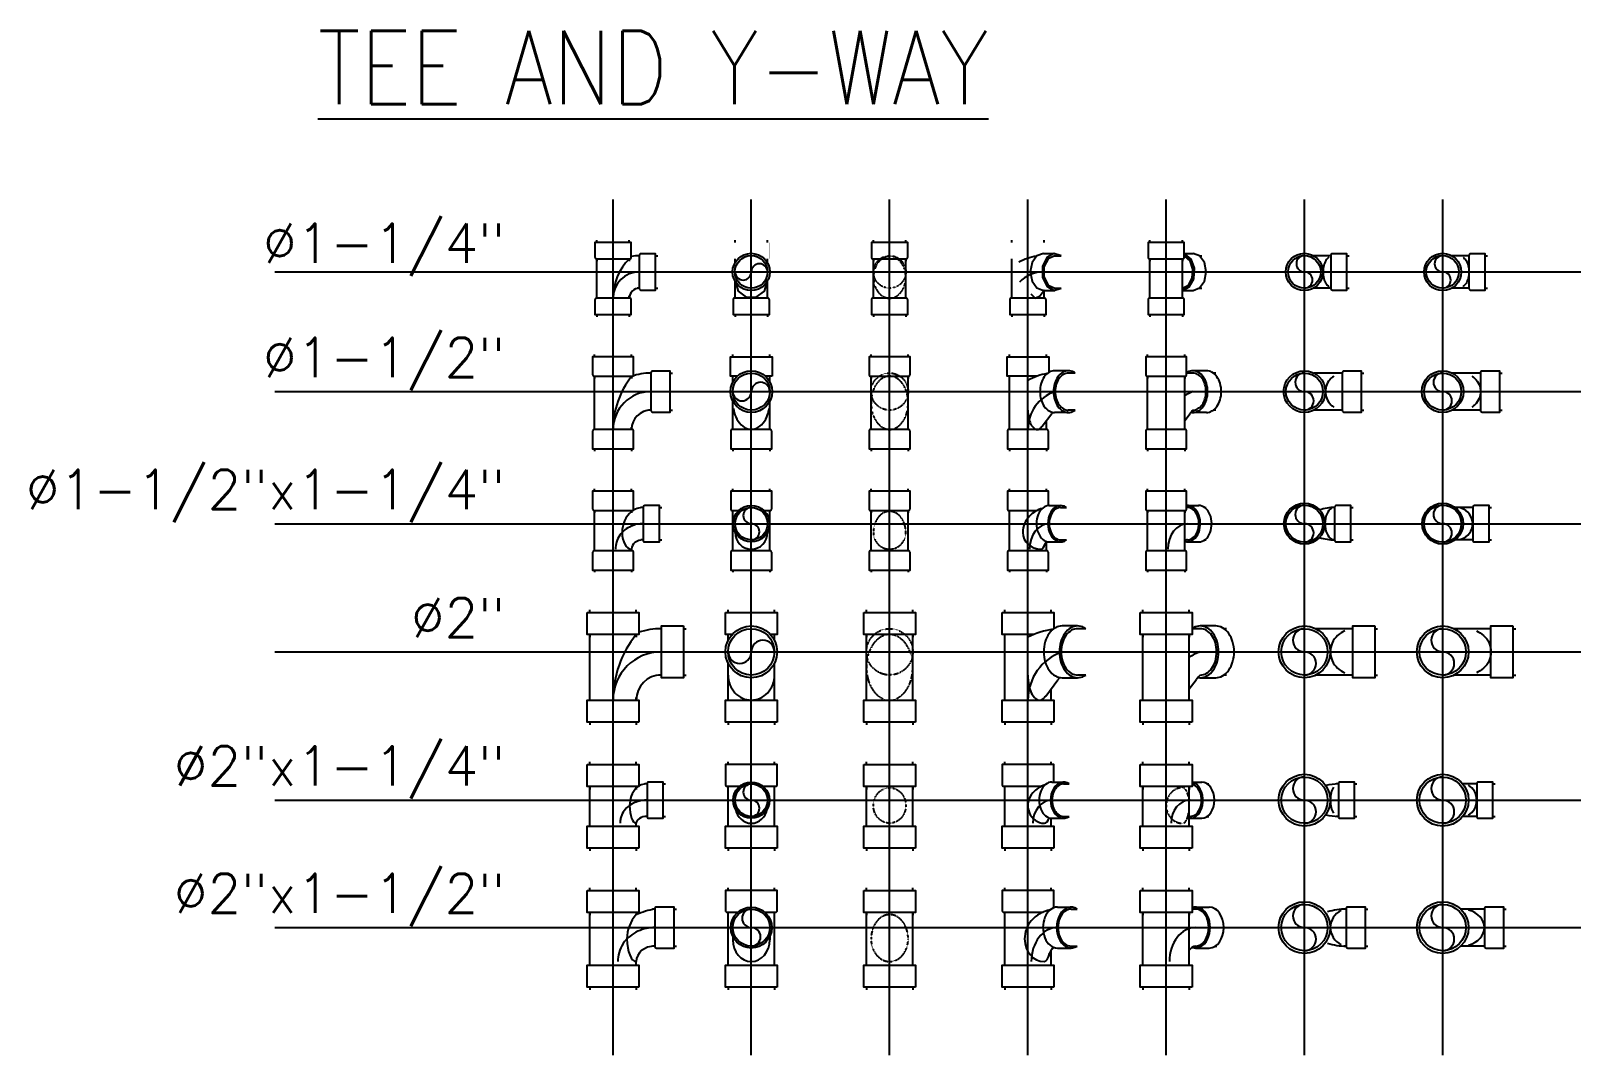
# Model space of a CAD drawing. Header units: inches. Extents: x 71 to 14885, y 6 to 9627.
# Drawn here: x 4373 to 6381, y 5722 to 7048 of the extents above; entities that cross this region are included whole.
import ezdxf
from ezdxf.enums import TextEntityAlignment as Align

# ---------------------------------------------------------------- set-up
doc = ezdxf.new("R2010")
doc.units = ezdxf.units.IN
doc.header["$MEASUREMENT"] = 0
doc.linetypes.add('HIDDEN2', pattern=[0.1875, 0.125, -0.0625])
doc.layers.add('PVC', color=3, linetype='Continuous')
doc.layers.add('TEXT', color=2, linetype='Continuous')
doc.styles.add('ROMANS', font='romans', dxfattribs={"width": 0.85, "height": 95})

# ---------------------------------------------------------------- blocks, each defined once
blk = doc.blocks.new('PVC114')
for p, q in [((-21, 21), (-24, 21)), ((0, 21), (3, 21)), ((-21, -21), (-24, -21)), ((0, -21), (3, -21))]:
    blk.add_line(p, q)
blk.add_lwpolyline([(-21, 21.5), (-21, -21.5, 0.414214), (-19, -23.5), (0, -23.5), (0, 23.5), (-19, 23.5, 0.414214)], format="xyb", close=True)
blk = doc.blocks.new('PTY114')
blk.add_line((-21, -34), (-21, 17))
for radius, end in [(55, 100.4757), (13, 180)]:
    blk.add_arc((34, -34), radius, 90, end)
at = {"color": 9}
for centre, radius, start in [((72.4, -34), 72.4, 135.2397), ((34, -34), 34, 90)]:
    blk.add_arc(centre, radius, start, 180, dxfattribs=at)
for p, rotation in [((0, 38), 90), ((0, -55), 270)]:
    blk.add_blockref('PVC114', p, dxfattribs=dict(rotation=rotation))
blk.add_blockref('PVC114', (55, 0))
blk = doc.blocks.new('PVC112')
for p, q in [((-25, 24), (-28, 24)), ((0, 24), (3, 24)), ((-25, -24), (-28, -24)), ((0, -24), (3, -24))]:
    blk.add_line(p, q)
blk.add_lwpolyline([(-25, 24.5), (-25, -24.5, 0.414214), (-23, -26.5), (0, -26.5), (0, 26.5), (-23, 26.5, 0.414214)], format="xyb", close=True)
blk = doc.blocks.new('PTY112')
for p, q in [((-24, -49), (-24, 20)), ((24, 19.6), (24, 20))]:
    blk.add_line(p, q)
for radius, end in [(73, 110.0272), (25, 180)]:
    blk.add_arc((49, -49), radius, 90, end)
at = {"color": 9}
for centre, radius, start in [((110, -49), 110, 141.4273), ((49, -49), 49, 90)]:
    blk.add_arc(centre, radius, start, 180, dxfattribs=at)
for p, rotation in [((0, 45), 90), ((0, -74), 270)]:
    blk.add_blockref('PVC112', p, dxfattribs=dict(rotation=rotation))
blk.add_blockref('PVC112', (74, 0))
blk = doc.blocks.new('PTY1214')
blk.add_line((-24, -35), (-24, 17))
blk.add_arc((39, -4), 25, 90, 126.8699)
at = {"color": 9}
blk.add_arc((48.4, -11.5), 36.7, 131.5302, 180, dxfattribs=at)
blk.add_ellipse((24, -11.5), major_axis=(0, -21.5), ratio=0.575978, start_param=-1.570796, end_param=0, dxfattribs=at)
blk.add_ellipse((39, -33), major_axis=(-15, 0), ratio=0.8, start_param=-1.570796, end_param=0)
blk.add_open_spline([(39, 0), (36.5, 0), (33.9, -0.2), (28.5, -1.3), (25.8, -2.2), (20.4, -4.6), (17.7, -6.2), (12.8, -10.1), (10.6, -12.4), (6.9, -17.7), (5.4, -20.7), (3.5, -26.8), (3, -30), (3, -33)], degree=3, knots=[-1.570796, -1.570796, -1.570796, -1.570796, -1.308997, -1.308997, -1.047198, -1.047198, -0.785398, -0.785398, -0.523599, -0.523599, -0.261799, -0.261799, 0, 0, 0, 0], dxfattribs=at)
for p, rotation in [((0, 42), 90), ((0, -60), 270)]:
    blk.add_blockref('PVC112', p, dxfattribs=dict(rotation=rotation))
blk.add_blockref('PVC114', (60, 0))
blk = doc.blocks.new('PVC2')
for p, q in [((-28.5, 30), (-32, 30)), ((0, 30), (3.5, 30)), ((-28.5, -30), (-32, -30)), ((0, -30), (3.5, -30))]:
    blk.add_line(p, q)
blk.add_lwpolyline([(0, 33.5), (0, -33.5), (-28.5, -33.5), (-28.5, 33.5)], close=True)
blk = doc.blocks.new('PTY2')
blk.add_line((-30, -62.5), (-30, 22.5))
at = {"color": 9}
for centre, radius, start in [((135.4, -62.5), 135.4, 141.1199), ((62.5, -62.5), 62.5, 90)]:
    blk.add_arc(centre, radius, start, 180, dxfattribs=at)
for radius, end in [(92.5, 108.2711), (32.5, 180)]:
    blk.add_arc((62.5, -62.5), radius, 90, end)
for p, rotation in [((0, 51), 90), ((0, -91), 270)]:
    blk.add_blockref('PVC2', p, dxfattribs=dict(rotation=rotation))
blk.add_blockref('PVC2', (91, 0))
blk = doc.blocks.new('PTY2114')
for p, q in [((-30, -33.5), (-30, 17.5)), ((30, -34), (30, -30))]:
    blk.add_line(p, q)
blk.add_arc((44, -1.1), 22.1, 90, 129.3076)
at = {"color": 9}
blk.add_arc((56.2, -6.9), 34.8, 138.8818, 180, dxfattribs=at)
blk.add_ellipse((30, -6.9), major_axis=(0, -23.1), ratio=0.370679, start_param=-1.570796, end_param=0, dxfattribs=at)
blk.add_ellipse((44, -30), major_axis=(-14, 0), ratio=0.642857, start_param=-1.570796, end_param=0)
blk.add_open_spline([(44, 0), (41.8, 0), (39.6, -0.2), (34.9, -0.9), (32.5, -1.5), (27.6, -3.3), (25.1, -4.4), (20.4, -7.5), (18, -9.4), (13.9, -14.2), (12.1, -17), (10.3, -21.7), (9.8, -23.4), (9.2, -26.7), (9, -28.4), (9, -30)], degree=3, knots=[-1.570796, -1.570796, -1.570796, -1.570796, -1.308997, -1.308997, -1.047198, -1.047198, -0.785398, -0.785398, -0.523599, -0.523599, -0.261799, -0.261799, -0.1309, -0.1309, 0, 0, 0, 0], dxfattribs=at)
for p, rotation in [((0, 46), 90), ((0, -62), 270)]:
    blk.add_blockref('PVC2', p, dxfattribs=dict(rotation=rotation))
blk.add_blockref('PVC114', (65, 0))
blk = doc.blocks.new('PTY2112')
for p, q in [((-30, -48.5), (-30, 19.5)), ((30, -49), (30, -44))]:
    blk.add_line(p, q)
blk.add_arc((73.3, -83.3), 109, 100.2005, 113.4081)
at = {"color": 9}
blk.add_arc((65.6, -14.8), 47.6, 138.3922, 180, dxfattribs=at)
blk.add_ellipse((30, -14.8), major_axis=(0, -29.2), ratio=0.411406, start_param=-1.570796, end_param=0, dxfattribs=at)
blk.add_ellipse((54, -44), major_axis=(-24, 0), ratio=0.833333, start_param=-1.570796, end_param=0)
blk.add_open_spline([(54, 0), (50.5, 0), (46.9, -0.3), (39.5, -1.9), (35.8, -3.1), (28.4, -6.5), (24.9, -8.7), (18.4, -14.1), (15.5, -17.3), (10.8, -24.4), (8.9, -28.2), (6.6, -36.1), (6, -40.2), (6, -44)], degree=3, knots=[-1.570796, -1.570796, -1.570796, -1.570796, -1.308997, -1.308997, -1.047198, -1.047198, -0.785398, -0.785398, -0.523599, -0.523599, -0.261799, -0.261799, 0, 0, 0, 0], dxfattribs=at)
for p, rotation in [((0, 48), 90), ((0, -77), 270)]:
    blk.add_blockref('PVC2', p, dxfattribs=dict(rotation=rotation))
blk.add_blockref('PVC112', (79, 0))
blk = doc.blocks.new('PTY114A')
for p, q in [((-21, 38), (-21, 41)), ((21, 38), (21, 41)), ((-21, 11.9), (-21, 17)), ((21, 11.6), (21, 17)), ((-21, -34), (-21, -11.9)), ((21, -34), (21, -11.6))]:
    blk.add_line(p, q)
at = {"const_width": 0.01}
for points in [[(24, 38), (-24, 38), (-24, 17), (-17.1, 17)], [(17, 17), (24, 17), (24, 38)]]:
    blk.add_lwpolyline(points, dxfattribs=at)
at = {"color": 9, "linetype": 'Continuous'}
blk.add_polyline3d([(-21, -11.9, 0), (-17, -24.9, 0), (-6.5, -32.9, 0), (6.5, -32.9, 0), (17, -24.9, 0), (21, -11.9, 0)], dxfattribs=at)
blk.add_circle((-0.1, 0), 24.1)
at = {"color": 9}
blk.add_circle((-0.1, 0), 21.1, dxfattribs=at)
for centre, start, end in [((10.5, 0), 0, 180), ((-10.5, 0), 180, 360)]:
    blk.add_arc(centre, 10.5, start, end, dxfattribs=at)
at = {"rotation": 270}
blk.add_blockref('PVC114', (0, -55), dxfattribs=at)
blk = doc.blocks.new('PTY114B')
for p, q in [((-21, -34), (-21, 17)), ((21, -34), (21, 17))]:
    blk.add_line(p, q)
at = {"color": 9, "linetype": 'HIDDEN2', "elevation": 10}
blk.add_lwpolyline([(0, -34, 0.123115), (7.7, -32.1, 0.105515), (14.8, -26.1, 0.087492), (19.3, -17.6, 0.077962), (21, -7, 0.077962), (19.3, 3.7, 0.087492), (14.8, 12.2, 0.105515), (7.7, 18.1, 0.123115), (0, 20.1, 0.123115), (-7.7, 18.1, 0.105515), (-14.8, 12.2, 0.087492), (-19.3, 3.7, 0.077962), (-21, -7, 0.077962), (-19.3, -17.6, 0.087492), (-14.8, -26.1, 0.105515), (-7.7, -32.1, 0.123115)], format="xyb", close=True, dxfattribs=at)
at = {"color": 9, "linetype": 'HIDDEN2'}
blk.add_circle((0, 0), 21, dxfattribs=at)
for p, rotation in [((0, 38), 90), ((0, -55), 270)]:
    blk.add_blockref('PVC114', p, dxfattribs=dict(rotation=rotation))
blk = doc.blocks.new('PTY114C')
for p, q in [((-21, 38), (-21, 41)), ((21, 38), (21, 41)), ((20.1, 24), (34.9, 24)), ((34.9, 21), (43.2, 21)), ((-21, -34), (-21, 17)), ((21, -24), (15.7, -30.9)), ((21, -24), (20.1, -24)), ((20.1, -24), (34.9, -24)), ((21, -34), (21, -24)), ((34.9, -21), (43.2, -21))]:
    blk.add_line(p, q)
at = {"const_width": 0.01}
for points in [[(24, 38), (-24, 38), (-24, 17), (-2.2, 17)], [(24, 24), (24, 38)]]:
    blk.add_lwpolyline(points, dxfattribs=at)
at = {"linetype": 'Continuous'}
for points in [[(20.1, 24, 0), (11.6, 20.8, 0), (5.4, 12, 0), (3.1, 0, 0), (5.4, -12, 0), (11.6, -20.8, 0), (20.1, -24, 0)], [(43.2, 21, 0), (33.5, 23.9, 0), (24.3, 18.6, 0), (18.7, 7, 0), (18.7, -7, 0), (24.3, -18.6, 0), (33.5, -23.9, 0), (43.2, -21, 0)]]:
    blk.add_polyline3d(points, dxfattribs=at)
at = {"color": 9, "linetype": 'Continuous'}
for points in [[(34.9, 21, 0), (26.2, 17, 0), (20.8, 6.5, 0), (20.8, -6.5, 0), (26.2, -17, 0), (34.9, -21, 0)], [(3.7, -28.3, 0), (9.5, -33.9, 0), (15.7, -30.9, 0)]]:
    blk.add_polyline3d(points, dxfattribs=at)
blk.add_arc((20.1, -43), 64, 98.0592, 119.8061)
at = {"color": 9}
blk.add_arc((20.1, -43), 43, 90, 136.3233, dxfattribs=at)
at = {"rotation": 270}
blk.add_blockref('PVC114', (0, -55), dxfattribs=at)
blk = doc.blocks.new('PTY114D')
for p, q in [((24, 24), (34.9, 24)), ((43.2, 21), (46.2, 21)), ((-21, -34), (-21, 17)), ((21, -34), (21, 17)), ((21, -24), (34.9, -24)), ((43.2, -21), (46.2, -21))]:
    blk.add_line(p, q)
at = {"linetype": 'Continuous'}
for points in [[(21, -24, 0), (30, -19.5, 0), (35.9, -8.8, 0), (36.7, 4.7, 0), (32.3, 16.7, 0), (24, 23.4, 0)], [(34.9, -24, 0), (43.4, -20.8, 0), (49.6, -12, 0), (51.9, 0, 0), (49.6, 12, 0), (43.4, 20.8, 0), (34.9, 24, 0)]]:
    blk.add_polyline3d(points, dxfattribs=at)
at = {"color": 9, "linetype": 'Continuous'}
blk.add_polyline3d([(21, -21, 0), (28.8, -17, 0), (33.9, -7.9, 0), (34.7, 3.7, 0), (31, 14.2, 0), (24, 20.3, 0)], dxfattribs=at)
for p, rotation in [((0, 38), 90), ((0, -55), 270)]:
    blk.add_blockref('PVC114', p, dxfattribs=dict(rotation=rotation))
blk = doc.blocks.new('PTY114E')
for p, q in [((-21, -34), (-21, -11.7)), ((21, -34), (21, -11.7))]:
    blk.add_line(p, q)
at = {"color": 9}
blk.add_lwpolyline([(19.1, -31.7, 0.093554), (14.8, -27.8, 0.07597), (8.4, -25.1, 0.062835), (0, -24, 0.062835), (-8.4, -25.1, 0.07597), (-14.8, -27.8, 0.093554), (-19.1, -31.7, 0.148501)], format="xyb", dxfattribs=at)
blk.add_circle((0, 0.1), 24.1)
blk.add_circle((0, 0.1), 21.1, dxfattribs=at)
for centre, start, end in [((10.5, 0), 0, 180), ((-10.5, 0), 180, 0)]:
    blk.add_arc(centre, 10.5, start, end, dxfattribs=at)
at = {"rotation": 270}
blk.add_blockref('PVC114', (0, -55), dxfattribs=at)
blk = doc.blocks.new('PTY114F')
for p, q in [((-21, -34), (-21, -11.7)), ((21, -34), (21, -11.7))]:
    blk.add_line(p, q)
at = {"color": 9}
blk.add_lwpolyline([(19.1, -26.3, -0.093554), (14.8, -30.2, -0.07597), (8.4, -32.9, -0.062835), (0, -34, -0.062835), (-8.4, -32.9, -0.07597), (-14.8, -30.2, -0.093554), (-19.1, -26.3, -0.148501)], format="xyb", dxfattribs=at)
blk.add_circle((0, 0.1), 24.1)
blk.add_circle((0, 0.1), 21.1, dxfattribs=at)
for centre, start, end in [((10.5, 0), 0, 180), ((-10.5, 0), 180, 0)]:
    blk.add_arc(centre, 10.5, start, end, dxfattribs=at)
at = {"rotation": 270}
blk.add_blockref('PVC114', (0, -55), dxfattribs=at)
blk = doc.blocks.new('PTY112A')
for p, q in [((-24, 45), (-24, 48)), ((24, 45), (24, 48)), ((-24, 12.4), (-24, 20)), ((24, 12.4), (24, 20)), ((24, 19.6), (24, 20)), ((-24, -49), (-24, -12.4)), ((24, -49), (24, -12.4))]:
    blk.add_line(p, q)
for points in [[(-18.1, 20), (-27, 20), (-27, 45), (27, 45), (27, 20)], [(27, 20), (18.1, 20)]]:
    blk.add_lwpolyline(points)
at = {"color": 9}
blk.add_lwpolyline([(-23.2, -21.7, 0.024099), (-22.1, -27, 0.078915), (-17, -38.3, 0.107162), (-8.6, -46.5, 0.141882), (0, -49, 0.141882), (8.6, -46.5, 0.107162), (17, -38.3, 0.078915), (22.1, -27, 0.024099), (23.2, -21.7, 0.066348)], format="xyb", dxfattribs=at)
blk.add_circle((0, 0), 27)
blk.add_circle((0, 0), 24, dxfattribs=at)
for centre, start, end in [((-12, 0), 180, 0), ((12, 0), 0, 180)]:
    blk.add_arc(centre, 12, start, end, dxfattribs=at)
at = {"rotation": 270}
blk.add_blockref('PVC112', (0, -74), dxfattribs=at)
blk = doc.blocks.new('PTY112B')
for p, q in [((-24, -49), (-24, 20)), ((24, -49), (24, 20)), ((24, 19.6), (24, 20))]:
    blk.add_line(p, q)
at = {"color": 9, "linetype": 'HIDDEN2'}
blk.add_lwpolyline([(-24, -14.5, 0.070252), (-22.1, -28.2, 0.081996), (-17, -38.9, 0.106889), (-8.7, -46.6, 0.135076), (0, -49, 0.135076), (8.7, -46.6, 0.106889), (17, -38.9, 0.081996), (22.1, -28.2, 0.070252), (24, -14.5, 0.070252), (22.1, -0.8, 0.081996), (17, 9.9, 0.106889), (8.7, 17.6, 0.135076), (0, 20, 0.135076), (-8.7, 17.6, 0.106889), (-17, 9.9, 0.081996), (-22.1, -0.8, 0.070252)], format="xyb", close=True, dxfattribs=at)
blk.add_circle((0, 0), 24, dxfattribs=at)
for p, rotation in [((0, 45), 90), ((0, -74), 270)]:
    blk.add_blockref('PVC112', p, dxfattribs=dict(rotation=rotation))
blk = doc.blocks.new('PTY112D')
for p, q in [((52.3, 27), (34.6, 27)), ((64.3, 24), (61, 24)), ((-24, -49), (-24, 20)), ((24, -49), (24, 20)), ((24, -37.5), (30.9, -28.3)), ((52.3, -27), (34.6, -27)), ((64.3, -24), (61, -24))]:
    blk.add_line(p, q)
for points in [[(34.6, -27, 0.133256), (41.6, -25.1, 0.106756), (48.1, -19.1, 0.082828), (52.2, -10.7, 0.071352), (53.7, 0, 0.071352), (52.2, 10.7, 0.082828), (48.1, 19.1, 0.106756), (41.6, 25.1, 0.133256), (34.6, 27, 0.133256), (27.7, 25.1, 0.009919), (27, 24.7, 0.082828)], [(52.3, -27, 0.133256), (59.3, -25.1, 0.106756), (65.8, -19.1, 0.082828), (69.9, -10.7, 0.071352), (71.4, 0, 0.071352), (69.9, 10.7, 0.082828), (65.8, 19.1, 0.106756), (59.3, 25.1, 0.133256), (52.3, 27, 0.133256)], [(32.1, -26.8, 0.047197), (34.6, -27, 0.133256)]]:
    blk.add_lwpolyline(points, format="xyb")
at = {"color": 9}
blk.add_lwpolyline([(34.6, -24, 0.133256), (40.8, -22.3, 0.106756), (46.6, -17, 0.082828), (50.3, -9.5, 0.071352), (51.6, 0, 0.071352), (50.3, 9.5, 0.082828), (46.6, 17, 0.106756), (40.8, 22.3, 0.133256), (34.6, 24, 0.133256)], format="xyb", dxfattribs=at)
at = {"color": 7}
blk.add_arc((34.6, -42.1), 66.1, 90, 96.6426, dxfattribs=at)
at = {"color": 9}
blk.add_arc((52, -49), 52, 109.4712, 122.5623, dxfattribs=at)
blk.add_arc((58.7, -49), 34.7, 133.8588, 143.3333)
for p, rotation in [((0, 45), 90), ((0, -74), 270)]:
    blk.add_blockref('PVC112', p, dxfattribs=dict(rotation=rotation))
blk = doc.blocks.new('PTY112C')
for p, q in [((-24, 45), (-24, 48)), ((24, 45), (24, 48)), ((52.3, 27), (34.6, 27)), ((61, 24), (52.3, 24)), ((-24, -49), (-24, 20)), ((18.6, -44.7), (30.9, -28.3)), ((24, -49), (24, -37.5)), ((52.3, -27), (34.6, -27)), ((61, -24), (52.3, -24))]:
    blk.add_line(p, q)
blk.add_lwpolyline([(12, 20), (-27, 20), (-27, 45), (27, 45), (27, 24.7)])
for points in [[(34.6, 27, 0.133256), (27.7, 25.1, 0.106756), (21.1, 19.1, 0.082828), (17.1, 10.7, 0.071352), (15.6, 0, 0.071352), (17.1, -10.7, 0.082828), (21.1, -19.1, 0.106756), (27.7, -25.1, 0.133256), (34.6, -27, 0.133256)], [(61, 24, 0.024247), (59.3, 25.1, 0.133256), (52.3, 27, 0.133256), (45.4, 25.1, 0.106756), (38.8, 19.1, 0.082828), (34.8, 10.7, 0.071352), (33.2, 0, 0.071352), (34.8, -10.7, 0.082828), (38.8, -19.1, 0.106756), (45.4, -25.1, 0.133256), (52.3, -27, 0.133256)], [(52.3, -27, 0.133256), (59.3, -25.1, 0.024247), (61, -24, 0.082828)], [(12, -49, 0.179894), (16, -47.5, 0.056375), (18.8, -44.5, 0.062897)]]:
    blk.add_lwpolyline(points, format="xyb")
at = {"color": 9}
for points in [[(52.3, 24, 0.133256), (46.2, 22.3, 0.106756), (40.3, 17, 0.082828), (36.7, 9.5, 0.071352), (35.4, 0, 0.071352), (36.7, -9.5, 0.082828), (40.3, -17, 0.106756), (46.2, -22.3, 0.133256), (52.3, -24, 0.133256)], [(0, -24, 0.049105), (1, -34.1, 0.062897), (3.5, -41.7, 0.103193), (8, -47.5, 0.179894), (12, -49, 0.179894)]]:
    blk.add_lwpolyline(points, format="xyb", dxfattribs=at)
for centre, radius, start, end in [((34.6, -42.1), 66.1, 98.3072, 121.6035), ((58.7, -49), 34.7, 140.093, 143.3333)]:
    blk.add_arc(centre, radius, start, end)
blk.add_arc((52, -49), 52, 109.4712, 180, dxfattribs=at)
at = {"rotation": 270}
blk.add_blockref('PVC112', (0, -74), dxfattribs=at)
blk = doc.blocks.new('PTY112E')
for p, q in [((-24, -49), (-24, -12.4)), ((24, -49), (24, -12.4))]:
    blk.add_line(p, q)
at = {"color": 9}
blk.add_lwpolyline([(20, -38.2, 0.049874), (17, -34.3, 0.099947), (9.1, -28.9, 0.102189), (0, -27, 0.102189), (-9.1, -28.9, 0.099947), (-17, -34.3, 0.049874), (-20, -38.2, 0.094902)], format="xyb", dxfattribs=at)
blk.add_circle((0, 0), 27)
blk.add_circle((0, 0), 24, dxfattribs=at)
for centre, start, end in [((-12, 0), 180, 0), ((12, 0), 0, 180)]:
    blk.add_arc(centre, 12, start, end, dxfattribs=at)
at = {"rotation": 270}
blk.add_blockref('PVC112', (0, -74), dxfattribs=at)
blk = doc.blocks.new('PTY112F')
for p, q in [((-24, -49), (-24, -12.4)), ((24, -49), (24, -12.4))]:
    blk.add_line(p, q)
at = {"color": 9}
blk.add_lwpolyline([(20, -37.8, -0.049874), (17, -41.7, -0.099947), (9.1, -47.1, -0.102189), (0, -49, -0.102189), (-9.1, -47.1, -0.099947), (-17, -41.7, -0.049874), (-20, -37.8, -0.094902)], format="xyb", dxfattribs=at)
blk.add_circle((0, 0), 27)
blk.add_circle((0, 0), 24, dxfattribs=at)
for centre, start, end in [((-12, 0), 180, 0), ((12, 0), 0, 180)]:
    blk.add_arc(centre, 12, start, end, dxfattribs=at)
at = {"rotation": 270}
blk.add_blockref('PVC112', (0, -74), dxfattribs=at)
blk = doc.blocks.new('PTY1214A')
for p, q in [((-24, 42), (-24, 45)), ((24, 42), (24, 45)), ((-24, -35), (-24, 17)), ((24, -35), (24, 17))]:
    blk.add_line(p, q)
at = {"color": 9}
blk.add_line((-21, -10.5), (-21, -11.5), dxfattribs=at)
blk.add_lwpolyline([(16.2, 17), (24.5, 17, 0.414214), (26.5, 19), (26.5, 42), (-26.5, 42), (-26.5, 19, 0.414214), (-24.5, 17), (-16.2, 17, 0.414214)], format="xyb")
blk.add_lwpolyline([(21, -10.5), (21, -11.5)], dxfattribs=at)
blk.add_circle((0, 0), 23.5)
blk.add_circle((0, 0), 21, dxfattribs=at)
for centre, start, end in [((0, 10.5), 90, 270), ((0, -10.5), 270, 90)]:
    blk.add_arc(centre, 10.5, start, end, dxfattribs=at)
blk.add_ellipse((0, -11.5), major_axis=(0, -21.5), ratio=0.976939, start_param=-1.570796, end_param=1.570796, dxfattribs=at)
at = {"rotation": 270}
blk.add_blockref('PVC112', (0, -60), dxfattribs=at)
blk = doc.blocks.new('PTY1214B')
for p, q in [((-24, -35), (-24, 17)), ((24, -35), (24, 17))]:
    blk.add_line(p, q)
at = {"color": 9, "linetype": 'HIDDEN2'}
for major_axis, ratio, start_param, end_param in [((0, -27.5), 0.763517, 1.570796, 4.712389), ((0, -21.5), 0.976939, -1.570796, 1.570796)]:
    blk.add_ellipse((0, -11.5), major_axis=major_axis, ratio=ratio, start_param=start_param, end_param=end_param, dxfattribs=at)
for p, rotation in [((0, 42), 90), ((0, -60), 270)]:
    blk.add_blockref('PVC112', p, dxfattribs=dict(rotation=rotation))
blk = doc.blocks.new('PTY1214C')
for p, q in [((-24, 42), (-24, 45)), ((24, 42), (24, 45)), ((27.2, 23.5), (42.4, 23.5)), ((42.4, 21), (49.9, 21)), ((-24, -35), (-24, 17)), ((24, -35), (24, -22.9)), ((27.6, -23.5), (42.4, -23.5)), ((42.4, -21), (49.9, -21))]:
    blk.add_line(p, q)
blk.add_lwpolyline([(26.5, 23.5), (26.5, 42), (-26.5, 42), (-26.5, 19, 0.414214), (-24.5, 17), (11.4, 17, 0.414214)], format="xyb")
blk.add_arc((27.6, -13.7), 34.7, 104.8844, 137.2119)
for centre, start_param, end_param in [((27.6, 0), -0.025642, 3.141593), ((42.4, 0), -0.465456, 3.607049)]:
    blk.add_ellipse(centre, major_axis=(0, 23.5), ratio=0.707107, start_param=start_param, end_param=end_param)
at = {"color": 9}
for centre, major_axis, ratio, start_param, end_param in [((42.4, 0), (0, 21), 0.707107, 0, 3.141593), ((17, -11.5), (0, 27.5), 0.858192, 0.680394, 1.570796), ((17, -11.5), (-23.6, 0), 0.910682, 0, 1.570796), ((27.6, -33), (0, 33), 0.771389, 0, 1.570796), ((17, -11.5), (0, -21.5), 0.327016, 0, 0.820954), ((27.6, -33), (0, 12), 0.554249, 0.575824, 1.095313)]:
    blk.add_ellipse(centre, major_axis=major_axis, ratio=ratio, start_param=start_param, end_param=end_param, dxfattribs=at)
at = {"rotation": 270}
blk.add_blockref('PVC112', (0, -60), dxfattribs=at)
blk = doc.blocks.new('PTY1214D')
for p, q in [((27.2, 23.5), (42.4, 23.5)), ((49.9, 21), (51.7, 21)), ((-24, -35), (-24, 17)), ((24, -35), (24, 17)), ((27.6, -23.5), (42.4, -23.5)), ((49.9, -21), (51.7, -21))]:
    blk.add_line(p, q)
blk.add_arc((27.6, -13.7), 34.7, 90, 91.7795)
for centre, start_param, end_param in [((27.6, 0), 2.924623, 6.348054), ((42.4, 0), -3.141593, 0.025642)]:
    blk.add_ellipse(centre, major_axis=(0, 23.5), ratio=0.707107, start_param=start_param, end_param=end_param)
at = {"color": 9}
for centre, major_axis, ratio, start_param, end_param in [((27.6, 0), (0, 21), 0.707107, 3.141593, 6.355789), ((27.6, -33), (0, 33), 0.771389, 0, 1.570796), ((27.6, -33), (0, 12), 0.554249, 0, 0.567872)]:
    blk.add_ellipse(centre, major_axis=major_axis, ratio=ratio, start_param=start_param, end_param=end_param, dxfattribs=at)
for p, rotation in [((0, 42), 90), ((0, -60), 270)]:
    blk.add_blockref('PVC112', p, dxfattribs=dict(rotation=rotation))
blk = doc.blocks.new('PTY1214E')
blk.add_circle((0, 0), 26.5)
at = {"color": 9}
blk.add_circle((0, 0), 24, dxfattribs=at)
for centre, start, end in [((0, 12), 90, 270), ((0, -12), 270, 90)]:
    blk.add_arc(centre, 12, start, end, dxfattribs=at)
for centre, start, end in [((39, -39.2), 90, 108.7589), ((39, 39.2), 251.2411, 270)]:
    blk.add_arc(centre, 60.2, start, end)
blk.add_ellipse((39, 0), major_axis=(0, 21), ratio=0.595238, start_param=0.308349, end_param=2.833244, dxfattribs=at)
blk.add_blockref('PVC114', (60, 0))
blk = doc.blocks.new('PTY1214F')
for p, q in [((39, 21), (16.2, 21)), ((39, -21), (16.2, -21))]:
    blk.add_line(p, q)
blk.add_circle((0, 0), 26.5)
at = {"color": 9}
blk.add_circle((0, 0), 24, dxfattribs=at)
for centre, start, end in [((0, 12), 90, 270), ((0, -12), 270, 90)]:
    blk.add_arc(centre, 12, start, end, dxfattribs=at)
blk.add_ellipse((15.5, 0), major_axis=(-23.5, 0), ratio=0.91458, start_param=1.924725, end_param=4.35846, dxfattribs=at)
blk.add_blockref('PVC114', (60, 0))
blk = doc.blocks.new('PTY2A')
for p, q in [((-30, 51), (-30, 54.5)), ((30, 51), (30, 54.5)), ((-30, 14.9), (-30, 22.5)), ((30, 14.9), (30, 22.5)), ((-30, -62.5), (-30, -14.9)), ((30, -62.5), (30, -14.9))]:
    blk.add_line(p, q)
for points in [[(-24.8, 22.5), (-33.5, 22.5), (-33.5, 51)], [(-33.5, 51), (33.5, 51), (33.5, 22.5), (24.8, 22.5)]]:
    blk.add_lwpolyline(points)
at = {"color": 9}
blk.add_lwpolyline([(-30, -30, 0.091554), (-27.7, -42.6, 0.095342), (-21.2, -53, 0.101238), (-11.4, -60.1, 0.105842), (0, -62.5, 0.105842), (11.4, -60.1, 0.101238), (21.2, -53, 0.095342), (27.7, -42.6, 0.091554), (30, -30, 0.091554)], format="xyb", dxfattribs=at)
blk.add_circle((0, 0), 33.5)
blk.add_circle((0, 0), 30, dxfattribs=at)
for centre, start, end in [((15, 0), 0, 180), ((-15, 0), 180, 0)]:
    blk.add_arc(centre, 15, start, end, dxfattribs=at)
at = {"rotation": 270}
blk.add_blockref('PVC2', (0, -91), dxfattribs=at)
blk = doc.blocks.new('PTY2B')
for p, q in [((-30, -62.5), (-30, 22.5)), ((30, -62.5), (30, 22.5))]:
    blk.add_line(p, q)
at = {"color": 9, "linetype": 'HIDDEN2'}
blk.add_lwpolyline([(-30, -20, 0.071234), (-27.6, -36.8, 0.08274), (-21.2, -50.1, 0.106772), (-10.9, -59.5, 0.133449), (0, -62.5, 0.133449), (10.9, -59.5, 0.106772), (21.2, -50.1, 0.08274), (27.6, -36.8, 0.071234), (30, -20, 0.071234), (27.6, -3.2, 0.08274), (21.2, 10.1, 0.106772), (10.9, 19.5, 0.133449), (0, 22.5, 0.133449), (-10.9, 19.5, 0.106772), (-21.2, 10.1, 0.08274), (-27.6, -3.2, 0.071234)], format="xyb", close=True, dxfattribs=at)
blk.add_circle((0, 0), 30, dxfattribs=at)
for p, rotation in [((0, 51), 90), ((0, -91), 270)]:
    blk.add_blockref('PVC2', p, dxfattribs=dict(rotation=rotation))
blk = doc.blocks.new('PTY2C')
for p, q in [((-30, 51), (-30, 54.5)), ((30, 51), (30, 54.5)), ((-30, -62.5), (-30, 22.5)), ((64.3, 33.5), (44.2, 33.5)), ((74.8, 30), (64.3, 30)), ((23.1, -57.2), (38.7, -36.1)), ((44.2, -33.5), (64.3, -33.5)), ((74.8, -30), (64.3, -30)), ((30, -62.5), (30, -47.9))]:
    blk.add_line(p, q)
for points in [[(7.5, 22.5), (-33.5, 22.5), (-33.5, 51)], [(-33.5, 51), (33.5, 51), (33.5, 29.8)]]:
    blk.add_lwpolyline(points)
for points in [[(44.2, 33.5, 0.133256), (35.6, 31.2, 0.106756), (27.4, 23.7, 0.082828), (22.4, 13.3, 0.071352), (20.5, 0, 0.071352), (22.4, -13.3, 0.082828), (27.4, -23.7, 0.106756), (35.6, -31.2, 0.133256), (44.2, -33.5, 0.133256)], [(64.3, 33.5, 0.133256), (55.7, 31.2, 0.106756), (47.6, 23.7, 0.082828), (42.6, 13.3, 0.071352), (40.7, 0, 0.071352), (42.6, -13.3, 0.082828), (47.6, -23.7, 0.106756), (55.7, -31.2, 0.133256), (64.3, -33.5, 0.133256), (73, -31.2, 0.020592), (74.8, -30, 0.082828)], [(74.8, 30, 0.020592), (73, 31.2, 0.133256), (64.3, 33.5, 0.133256)]]:
    blk.add_lwpolyline(points, format="xyb")
at = {"color": 9}
for points in [[(64.3, 30, 0.133256), (56.6, 27.9, 0.106756), (49.3, 21.2, 0.082828), (44.8, 11.9, 0.071352), (43.1, 0, 0.071352), (44.8, -11.9, 0.082828), (49.3, -21.2, 0.106756), (56.6, -27.9, 0.133256), (64.3, -30, 0.133256)], [(0, -30, 0.047259), (1.2, -43.2, 0.060953), (4.4, -53, 0.102097), (10, -60.6, 0.184918), (15, -62.5, 0.184918), (20, -60.6, 0.051945), (23.2, -57, 0.060953)]]:
    blk.add_lwpolyline(points, format="xyb", dxfattribs=at)
for centre, radius, start, end in [((44.2, -63.7), 93.7, 96.9602, 118.1381), ((74.3, -62.5), 44.3, 138.6148, 143.4648)]:
    blk.add_arc(centre, radius, start, end)
blk.add_arc((66.3, -62.5), 66.3, 109.4712, 180, dxfattribs=at)
at = {"rotation": 270}
blk.add_blockref('PVC2', (0, -91), dxfattribs=at)
blk = doc.blocks.new('PTY2D')
for p, q in [((-30, -62.5), (-30, 22.5)), ((30, -62.5), (30, 22.5)), ((64.3, 33.5), (44.2, 33.5)), ((78.2, 30), (74.8, 30)), ((30, -47.9), (38.7, -36.1)), ((44.2, -33.5), (64.3, -33.5)), ((78.2, -30), (74.8, -30))]:
    blk.add_line(p, q)
for points in [[(44.2, 33.5, 0.133256), (35.6, 31.2, 0.023833), (33.5, 29.8, 0.082828)], [(41.1, -33.2, 0.046276), (44.2, -33.5, 0.133256), (52.8, -31.2, 0.106756), (60.9, -23.7, 0.082828), (66, -13.3, 0.071352), (67.9, 0, 0.071352), (66, 13.3, 0.082828), (60.9, 23.7, 0.106756), (52.8, 31.2, 0.133256), (44.2, 33.5, 0.133256)], [(64.3, -33.5, 0.133256), (73, -31.2, 0.106756), (81.1, -23.7, 0.082828), (86.1, -13.3, 0.071352), (88, 0, 0.071352), (86.1, 13.3, 0.082828), (81.1, 23.7, 0.106756), (73, 31.2, 0.133256), (64.3, 33.5, 0.133256)]]:
    blk.add_lwpolyline(points, format="xyb")
at = {"color": 9}
blk.add_lwpolyline([(44.2, -30, 0.133256), (51.9, -27.9, 0.106756), (59.2, -21.2, 0.082828), (63.7, -11.9, 0.071352), (65.4, 0, 0.071352), (63.7, 11.9, 0.082828), (59.2, 21.2, 0.106756), (51.9, 27.9, 0.133256), (44.2, 30, 0.133256)], format="xyb", dxfattribs=at)
for centre, radius, start, end in [((44.2, -63.7), 93.7, 90, 96.5528), ((74.3, -62.5), 44.3, 132.814, 143.4648)]:
    blk.add_arc(centre, radius, start, end)
blk.add_arc((66.3, -62.5), 66.3, 109.4712, 123.1924, dxfattribs=at)
for p, rotation in [((0, 51), 90), ((0, -91), 270)]:
    blk.add_blockref('PVC2', p, dxfattribs=dict(rotation=rotation))
blk = doc.blocks.new('PTY2E')
for p, q in [((-30, -62.5), (-30, -14.9)), ((30, -62.5), (30, -14.9))]:
    blk.add_line(p, q)
at = {"color": 9}
blk.add_lwpolyline([(27.3, -52.4, 0.086452), (21.2, -43, 0.101238), (11.4, -35.9, 0.105842), (0, -33.5, 0.105842), (-11.4, -35.9, 0.101238), (-21.2, -43, 0.086452), (-27.3, -52.4, 0.091554)], format="xyb", dxfattribs=at)
blk.add_circle((0, 0), 33.5)
blk.add_circle((0, 0), 30, dxfattribs=at)
for centre, start, end in [((-15, 0), 180, 0), ((15, 0), 0, 180)]:
    blk.add_arc(centre, 15, start, end, dxfattribs=at)
at = {"rotation": 270}
blk.add_blockref('PVC2', (0, -91), dxfattribs=at)
blk = doc.blocks.new('PTY2F')
for p, q in [((-30, -62.5), (-30, -14.9)), ((30, -62.5), (30, -14.9))]:
    blk.add_line(p, q)
at = {"color": 9}
blk.add_lwpolyline([(27.3, -43.6, -0.086452), (21.2, -53, -0.101238), (11.4, -60.1, -0.105842), (0, -62.5, -0.105842), (-11.4, -60.1, -0.101238), (-21.2, -53, -0.086452), (-27.3, -43.6, -0.091554)], format="xyb", dxfattribs=at)
blk.add_circle((0, 0), 33.5)
blk.add_circle((0, 0), 30, dxfattribs=at)
for centre, start, end in [((-15, 0), 180, 0), ((15, 0), 0, 180)]:
    blk.add_arc(centre, 15, start, end, dxfattribs=at)
at = {"rotation": 270}
blk.add_blockref('PVC2', (0, -91), dxfattribs=at)
blk = doc.blocks.new('PTY2114A')
for p, q in [((-30, 46), (-30, 49.5)), ((30, 46), (30, 49.5)), ((-30, -33.5), (-30, 17.5)), ((30, -33.5), (30, 17.5))]:
    blk.add_line(p, q)
blk.add_lwpolyline([(15.1, 18), (31.5, 18, 0.414214), (33.5, 20), (33.5, 46), (-33.5, 46), (-33.5, 20, 0.414214), (-31.5, 18), (-15.1, 18, 0.414214)], format="xyb")
blk.add_circle((0, 0), 23.5)
at = {"color": 9}
blk.add_circle((0, 0), 21, dxfattribs=at)
for centre, start, end in [((0, 10.5), 90, 270), ((0, -10.5), 270, 90)]:
    blk.add_arc(centre, 10.5, start, end, dxfattribs=at)
blk.add_ellipse((0, -6.9), major_axis=(0, -23.1), ratio=0.907709, start_param=-1.378566, end_param=1.378566, dxfattribs=at)
at = {"rotation": 270}
blk.add_blockref('PVC2', (0, -62), dxfattribs=at)
blk = doc.blocks.new('PTY2114B')
for p, q in [((-30, -33.5), (-30, 17.5)), ((30, -33.5), (30, 17.5)), ((30, -34), (30, -30))]:
    blk.add_line(p, q)
at = {"color": 9, "linetype": 'HIDDEN2'}
blk.add_ellipse((0, -6.9), major_axis=(0, -22.9), ratio=0.918441, dxfattribs=at)
for p, rotation in [((0, 46), 90), ((0, -62), 270)]:
    blk.add_blockref('PVC2', p, dxfattribs=dict(rotation=rotation))
blk = doc.blocks.new('PTY2114F')
for p, q in [((44, 21), (26.1, 21)), ((44, -21), (26.1, -21))]:
    blk.add_line(p, q)
blk.add_circle((0, 0), 33.5)
at = {"color": 9}
blk.add_circle((0, 0), 30, dxfattribs=at)
for centre, start, end in [((0, 15), 90, 270), ((0, -15), 270, 90)]:
    blk.add_arc(centre, 15, start, end, dxfattribs=at)
blk.add_ellipse((26.1, 0), major_axis=(0, 21), ratio=0.852344, start_param=-2.727439, end_param=-0.414153, dxfattribs=at)
blk.add_blockref('PVC114', (65, 0))
blk = doc.blocks.new('PTY2114E')
blk.add_circle((0, 0), 33.5)
at = {"color": 9}
blk.add_circle((0, 0), 30, dxfattribs=at)
for centre, start, end in [((0, 15), 90, 270), ((0, -15), 270, 90)]:
    blk.add_arc(centre, 15, start, end, dxfattribs=at)
at = {"color": 7}
for centre, start, end in [((44, -45.6), 90, 104.2269), ((44, 45.6), 255.7731, 270)]:
    blk.add_arc(centre, 66.6, start, end, dxfattribs=at)
at = {"color": 9}
blk.add_ellipse((44, 0), major_axis=(0, 21), ratio=0.5, start_param=0.640109, end_param=2.501483, dxfattribs=at)
blk.add_blockref('PVC114', (65, 0))
blk = doc.blocks.new('PTY2114C')
for p, q in [((-30, 46), (-30, 49.5)), ((30, 46), (30, 49.5)), ((31.1, 23.5), (46, 23.5)), ((46, 21), (53.4, 21)), ((-30, -33.5), (-30, 17.5)), ((30, -34), (30, -23.4)), ((31.1, -23.5), (46, -23.5)), ((46, -21), (53.4, -21))]:
    blk.add_line(p, q)
blk.add_lwpolyline([(33.5, 23.5), (33.5, 46), (-33.5, 46), (-33.5, 20, 0.414214), (-31.5, 18), (17.5, 18, 0.414214)], format="xyb")
blk.add_arc((31.1, -11.5), 32.5, 106.124, 139.5039)
for centre, start_param, end_param in [((31.1, 0), 0, 3.141593), ((46, 0), -0.465456, 3.607049)]:
    blk.add_ellipse(centre, major_axis=(0, 23.5), ratio=0.707107, start_param=start_param, end_param=end_param)
at = {"color": 9}
for centre, major_axis, ratio, start_param, end_param in [((46, 0), (0, 21), 0.707107, 0, 3.141593), ((21.4, -6.9), (0, -23.1), 0.926049, -2.362048, 0), ((31.1, -30), (0, -30), 0.824958, 3.141593, 4.712389), ((21.4, -6.9), (0, -23.1), 0.370679, 0, 0.801174)]:
    blk.add_ellipse(centre, major_axis=major_axis, ratio=ratio, start_param=start_param, end_param=end_param, dxfattribs=at)
at = {"rotation": 270}
blk.add_blockref('PVC2', (0, -62), dxfattribs=at)
blk = doc.blocks.new('PTY2114D')
for p, q in [((33.5, 23.5), (46, 23.5)), ((53.4, 21), (55.2, 21)), ((-30, -33.5), (-30, 17.5)), ((30, -33.5), (30, 17.5)), ((31.1, -23.5), (46, -23.5)), ((53.4, -21), (55.2, -21))]:
    blk.add_line(p, q)
for centre, major_axis, ratio, start_param, end_param in [((31.1, 0), (0, 23.5), 0.707107, 3.074581, 6.13902), ((46, 0), (0, 23.5), 0.707107, 3.141593, 6.283185), ((31.1, -30), (0, 9), 0.588351, 0, 0.211713)]:
    blk.add_ellipse(centre, major_axis=major_axis, ratio=ratio, start_param=start_param, end_param=end_param)
at = {"color": 9}
for centre, major_axis, ratio, start_param, end_param in [((31.1, 0), (0, 21), 0.707107, 3.066589, 6.121715), ((31.1, -30), (0, -30), 0.824958, 3.141593, 4.712389)]:
    blk.add_ellipse(centre, major_axis=major_axis, ratio=ratio, start_param=start_param, end_param=end_param, dxfattribs=at)
at = {"color": 9, "linetype": 'HIDDEN2'}
for ratio, start_param, end_param in [(0.926049, 3.141593, 6.283185), (0.370679, 0, 3.141593)]:
    blk.add_ellipse((21.4, -6.9), major_axis=(0, -23.1), ratio=ratio, start_param=start_param, end_param=end_param, dxfattribs=at)
for p, rotation in [((0, 46), 90), ((0, -62), 270)]:
    blk.add_blockref('PVC2', p, dxfattribs=dict(rotation=rotation))
blk = doc.blocks.new('PTY2112A')
for p, q in [((-30, 48), (-30, 51.5)), ((30, 48), (30, 51.5)), ((-30, -48.5), (-30, 19.5)), ((30, -48.5), (30, 19.5)), ((30, -49), (30, -44))]:
    blk.add_line(p, q)
at = {"color": 9}
blk.add_line((-24, -11.2), (-24, -15.9), dxfattribs=at)
for points in [[(17.4, 20), (31.5, 20, 0.414214), (33.5, 22), (33.5, 48), (-33.5, 48), (-33.5, 22, 0.414214), (-31.5, 20)], [(-31.5, 20), (-17.4, 20, 0.414214)]]:
    blk.add_lwpolyline(points, format="xyb")
blk.add_lwpolyline([(24, -11.2), (24, -15.9)], dxfattribs=at)
blk.add_circle((0, 0), 26.5)
blk.add_circle((0, 0), 24, dxfattribs=at)
for centre, start, end in [((0, 12), 90, 270), ((0, -12), 270, 90)]:
    blk.add_arc(centre, 12, start, end, dxfattribs=at)
blk.add_ellipse((0, -15.9), major_axis=(0, -28.1), ratio=0.853059, start_param=-1.570796, end_param=1.570796, dxfattribs=at)
at = {"rotation": 270}
blk.add_blockref('PVC2', (0, -77), dxfattribs=at)
blk = doc.blocks.new('PTY2112B')
for p, q in [((-30, -48.5), (-30, 19.5)), ((30, -48.5), (30, 19.5))]:
    blk.add_line(p, q)
at = {"color": 9, "linetype": 'HIDDEN2'}
for major_axis, ratio, start_param, end_param in [((0, -31.6), 0.759884, 1.570796, 4.712389), ((0, -29.2), 0.822812, -1.570796, 1.570796)]:
    blk.add_ellipse((0, -14.8), major_axis=major_axis, ratio=ratio, start_param=start_param, end_param=end_param, dxfattribs=at)
for p, rotation in [((0, 48), 90), ((0, -77), 270)]:
    blk.add_blockref('PVC2', p, dxfattribs=dict(rotation=rotation))
blk = doc.blocks.new('PTY2112C')
for p, q in [((-30, 48), (-30, 51.5)), ((30, 48), (30, 51.5)), ((38.2, 26.5), (55.9, 26.5)), ((55.9, 24), (63.8, 24)), ((-30, -48.5), (-30, 19.5)), ((30, -49), (30, -29.4)), ((38.2, -26.5), (55.9, -26.5)), ((55.9, -24), (63.8, -24))]:
    blk.add_line(p, q)
blk.add_lwpolyline([(33.5, 25.7), (33.5, 48), (-33.5, 48), (-33.5, 22, 0.414214), (-31.5, 20), (19.6, 20, 0.414214)], format="xyb")
blk.add_arc((38.2, -21.3), 45.3, 101.7788, 138.5035)
for centre, major_axis, ratio, start_param, end_param in [((38.2, 0), (0, 26.5), 0.707107, 0, 3.141593), ((55.9, 0), (0, 26.5), 0.707107, -0.437862, 3.579454), ((38.2, -44.1), (0, 20.1), 0.598207, 0.406277, 1.202838)]:
    blk.add_ellipse(centre, major_axis=major_axis, ratio=ratio, start_param=start_param, end_param=end_param)
at = {"color": 9}
for centre, major_axis, ratio, start_param, end_param in [((55.9, 0), (0, 24), 0.707107, 0, 3.141593), ((21.2, -14.8), (0, -31.6), 0.805979, -2.411865, -1.570796), ((38.2, -44), (0, 44), 0.771389, 0, 1.570796), ((21.2, -14.8), (0, -29.2), 0.872724, -1.570796, 0), ((21.2, -14.8), (0, -29.2), 0.301245, 0, 0.873316)]:
    blk.add_ellipse(centre, major_axis=major_axis, ratio=ratio, start_param=start_param, end_param=end_param, dxfattribs=at)
at = {"rotation": 270}
blk.add_blockref('PVC2', (0, -77), dxfattribs=at)
blk = doc.blocks.new('PTY2112D')
for p, q in [((38.2, 26.5), (55.9, 26.5)), ((63.8, 24), (65.6, 24)), ((-30, -48.5), (-30, 19.5)), ((30, -48.5), (30, 19.5)), ((38.2, -26.5), (55.9, -26.5)), ((63.8, -24), (65.6, -24))]:
    blk.add_line(p, q)
for centre, major_axis, ratio, start_param, end_param in [((38.2, 0), (0, 26.5), 0.707107, 2.885391, 6.535821), ((55.9, 0), (0, 26.5), 0.707107, 3.141593, 6.283185), ((38.2, -44.1), (0, 20.1), 0.598207, 0, 0.74926)]:
    blk.add_ellipse(centre, major_axis=major_axis, ratio=ratio, start_param=start_param, end_param=end_param)
at = {"color": 9}
for centre, major_axis, ratio, start_param, end_param in [((38.2, 0), (0, 24), 0.707107, 3.141593, 6.562809), ((38.2, -44), (0, 44), 0.771389, 0, 1.570796)]:
    blk.add_ellipse(centre, major_axis=major_axis, ratio=ratio, start_param=start_param, end_param=end_param, dxfattribs=at)
for p, rotation in [((0, 48), 90), ((0, -77), 270)]:
    blk.add_blockref('PVC2', p, dxfattribs=dict(rotation=rotation))
blk = doc.blocks.new('PTY2112E')
blk.add_circle((0, 0), 33.5)
at = {"color": 9}
blk.add_circle((0, 0), 30, dxfattribs=at)
for centre, radius, start, end in [((0, 15), 15, 90, 270), ((57.8, 0), 24.3, 115.1743, 244.8257), ((0, -15), 15, 270, 90)]:
    blk.add_arc(centre, radius, start, end, dxfattribs=at)
for centre, start, end in [((54, -54.3), 90, 107.8464), ((54, 54.3), 252.1536, 270)]:
    blk.add_arc(centre, 78.3, start, end)
blk.add_blockref('PVC112', (79, 0))
blk = doc.blocks.new('PTY2112F')
for p, q in [((54, 24), (23.4, 24)), ((54, -24), (23.4, -24))]:
    blk.add_line(p, q)
blk.add_circle((0, 0), 33.5)
at = {"color": 9}
blk.add_circle((0, 0), 30, dxfattribs=at)
for centre, start, end in [((0, 15), 90, 270), ((0, -15), 270, 90)]:
    blk.add_arc(centre, 15, start, end, dxfattribs=at)
blk.add_ellipse((23.4, 0), major_axis=(-30.6, 0), ratio=0.783596, start_param=1.91118, end_param=4.372005, dxfattribs=at)
blk.add_blockref('PVC112', (79, 0))

msp = doc.modelspace()

# ---------------------------------------------------------------- linework, layer by layer
at = {"color": 8}
for p, q in [((5127.1, 5722), (5127.1, 6830.3)), ((5306.1, 5722), (5306.1, 6830.3)), ((5485.2, 5722), (5485.2, 6830.3)), ((5664.3, 5722), (5664.3, 6830.3)), ((5843.3, 5722), (5843.3, 6830.3)), ((6022.4, 5722), (6022.4, 6830.3)), ((6201.4, 5722), (6201.4, 6830.3)), ((4689.1, 6736.3), (6380.5, 6736.3)), ((4689.1, 6581.3), (6380.5, 6581.3)), ((4689.1, 6410.2), (6380.5, 6410.2)), ((4689.1, 6244.2), (6380.5, 6244.2)), ((4689.1, 6052.1), (6380.5, 6052.1)), ((4689.1, 5887.1), (6380.5, 5887.1))]:
    msp.add_line(p, q, dxfattribs=at)

# ---------------------------------------------------------------- block references
at = {"layer": 'PVC'}
for name, p in [('PTY114', (5127.1, 6736.3)), ('PTY114A', (5306.1, 6736.3)), ('PTY114B', (5485.2, 6736.3)), ('PTY114C', (5664.3, 6736.3)), ('PTY114D', (5843.3, 6736.3)), ('PTY112', (5127.1, 6581.3)), ('PTY112A', (5306.1, 6581.3)), ('PTY112B', (5485.2, 6581.3)), ('PTY112C', (5664.3, 6581.3)), ('PTY112D', (5843.3, 6581.3)), ('PTY1214', (5127.1, 6410.2)), ('PTY1214A', (5306.1, 6410.2)), ('PTY1214B', (5485.2, 6410.2)), ('PTY1214C', (5664.3, 6410.2)), ('PTY1214D', (5843.3, 6410.2)), ('PTY1214E', (6022.4, 6410.2)), ('PTY1214F', (6201.4, 6410.2)), ('PTY2', (5127.1, 6244.2)), ('PTY2A', (5306.1, 6244.2)), ('PTY2B', (5485.2, 6244.2)), ('PTY2C', (5664.3, 6244.2)), ('PTY2D', (5843.3, 6244.2)), ('PTY2114', (5127.1, 6052.1)), ('PTY2114A', (5306.1, 6052.1)), ('PTY2114B', (5485.2, 6052.1)), ('PTY2114C', (5664.3, 6052.1)), ('PTY2114D', (5843.3, 6052.1)), ('PTY2114E', (6022.4, 6052.1)), ('PTY2114F', (6201.4, 6052.1)), ('PTY2112', (5127.1, 5887.1)), ('PTY2112A', (5306.1, 5887.1)), ('PTY2112B', (5485.2, 5887.1)), ('PTY2112C', (5664.3, 5887.1)), ('PTY2112D', (5843.3, 5887.1)), ('PTY2112E', (6022.4, 5887.1)), ('PTY2112F', (6201.4, 5887.1))]:
    msp.add_blockref(name, p, dxfattribs=at)
at = {"layer": 'PVC', "rotation": 90}
for name, p in [('PTY114E', (6022.4, 6736.3)), ('PTY114F', (6201.4, 6736.3)), ('PTY112E', (6022.4, 6581.3)), ('PTY112F', (6201.4, 6581.3)), ('PTY2E', (6022.4, 6244.2)), ('PTY2F', (6201.4, 6244.2))]:
    msp.add_blockref(name, p, dxfattribs=at)

# ---------------------------------------------------------------- texts
at = {"layer": 'TEXT', "style": 'ROMANS', "width": 0.85}
msp.add_text('%%UTEE AND Y-WAY', height=95, dxfattribs=at).set_placement((4744.6, 6953.4))
at = {"layer": 'TEXT', "color": 3, "style": 'ROMANS'}
for s, p in [('%%C1-1/4"', (4987.3, 6748.2)), ('%%C1-1/2"', (4987.3, 6600.2)), ('%%C1-1/2"x1-1/4"', (4987.3, 6429.2)), ('%%C2"', (4987.3, 6263.1)), ('%%C2"x1-1/4"', (4987.3, 6071.1)), ('%%C2"x1-1/2"', (4987.3, 5906))]:
    msp.add_text(s, height=50.8, dxfattribs=at).set_placement(p, align=Align.RIGHT)

doc.saveas('drawing.dxf')
